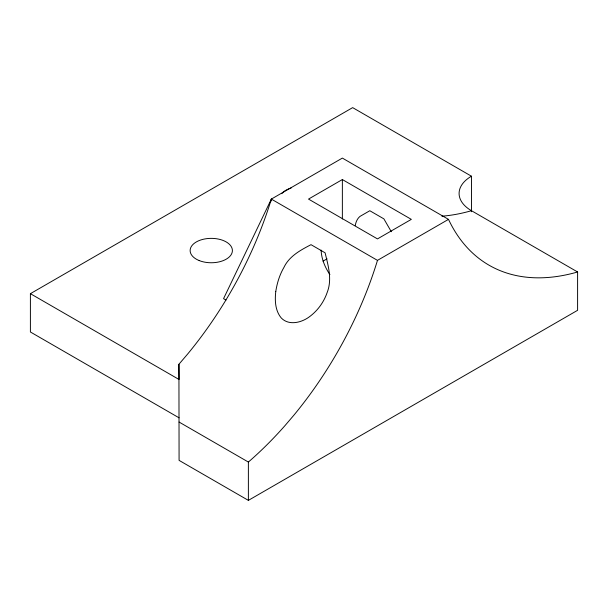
<?xml version="1.0" encoding="UTF-8"?>
<svg xmlns="http://www.w3.org/2000/svg" width="608" height="608" viewBox="0 0 608 608"><rect width="100%" height="100%" fill="white"/><g stroke="black" fill="none" stroke-linecap="round" stroke-linejoin="round"><path stroke-width="0.91" d="M448.499 219.366L377.477 260.368L271.343 199.09A269.694 155.709 -60 0 1 187.606 354.084L178.919 364.26L179.079 460.37L248.376 500.376L577.6 310.3L577.6 271.981A269.694 155.709 -60 0 1 448.499 219.366L342.365 158.088L271.343 199.09L223.554 298.657L225.986 300.056M179.079 417.833L30.4 331.991L30.4 293.672L352.655 107.624L471.466 176.214L471.466 211.736M342.365 179.55L308.514 199.09L377.477 238.906L411.327 219.366L342.365 179.55L342.365 218.994M323.023 261.151L327.051 258.826M441.894 216.19A269.694 155.709 -60 0 0 471.466 210.702L577.6 271.981M30.4 293.672L179.079 379.514L178.919 364.26M179.079 422.051L248.376 462.057L248.376 500.376M391.309 231.716L383.884 218.865L369.808 210.733L360.065 216.357A30.978 17.883 60 0 0 355.277 225.454M271.343 199.09L271.343 200.99M329.916 274.58A30.978 17.883 60 0 1 321.108 250.086M377.477 260.368A269.694 155.709 -60 0 1 293.74 415.363L285.053 425.539A269.694 155.709 -60 0 1 248.376 462.057M281.74 193.671A21.12 12.19 0 0 1 291.133 188.009M471.466 210.702A42.241 24.388 0 0 1 471.466 176.214M275.789 291.392C274.732 300.504 275.135 310.635 281.276 317.992C288.747 325.766 301.036 322.757 308.834 317.201C317.323 311.144 323.76 302.396 327.15 292.539C332.325 279.528 328.244 265.734 325.09 252.806L311.015 244.674C300.451 250.177 289.15 256.226 283.86 267.55C279.612 274.854 277.104 283.07 275.789 291.392M199.158 260.551A21.12 12.19 0 0 0 232.317 251.621A21.12 12.19 0 0 0 202.35 239.506A21.12 12.19 0 0 0 199.158 260.551"/></g></svg>
